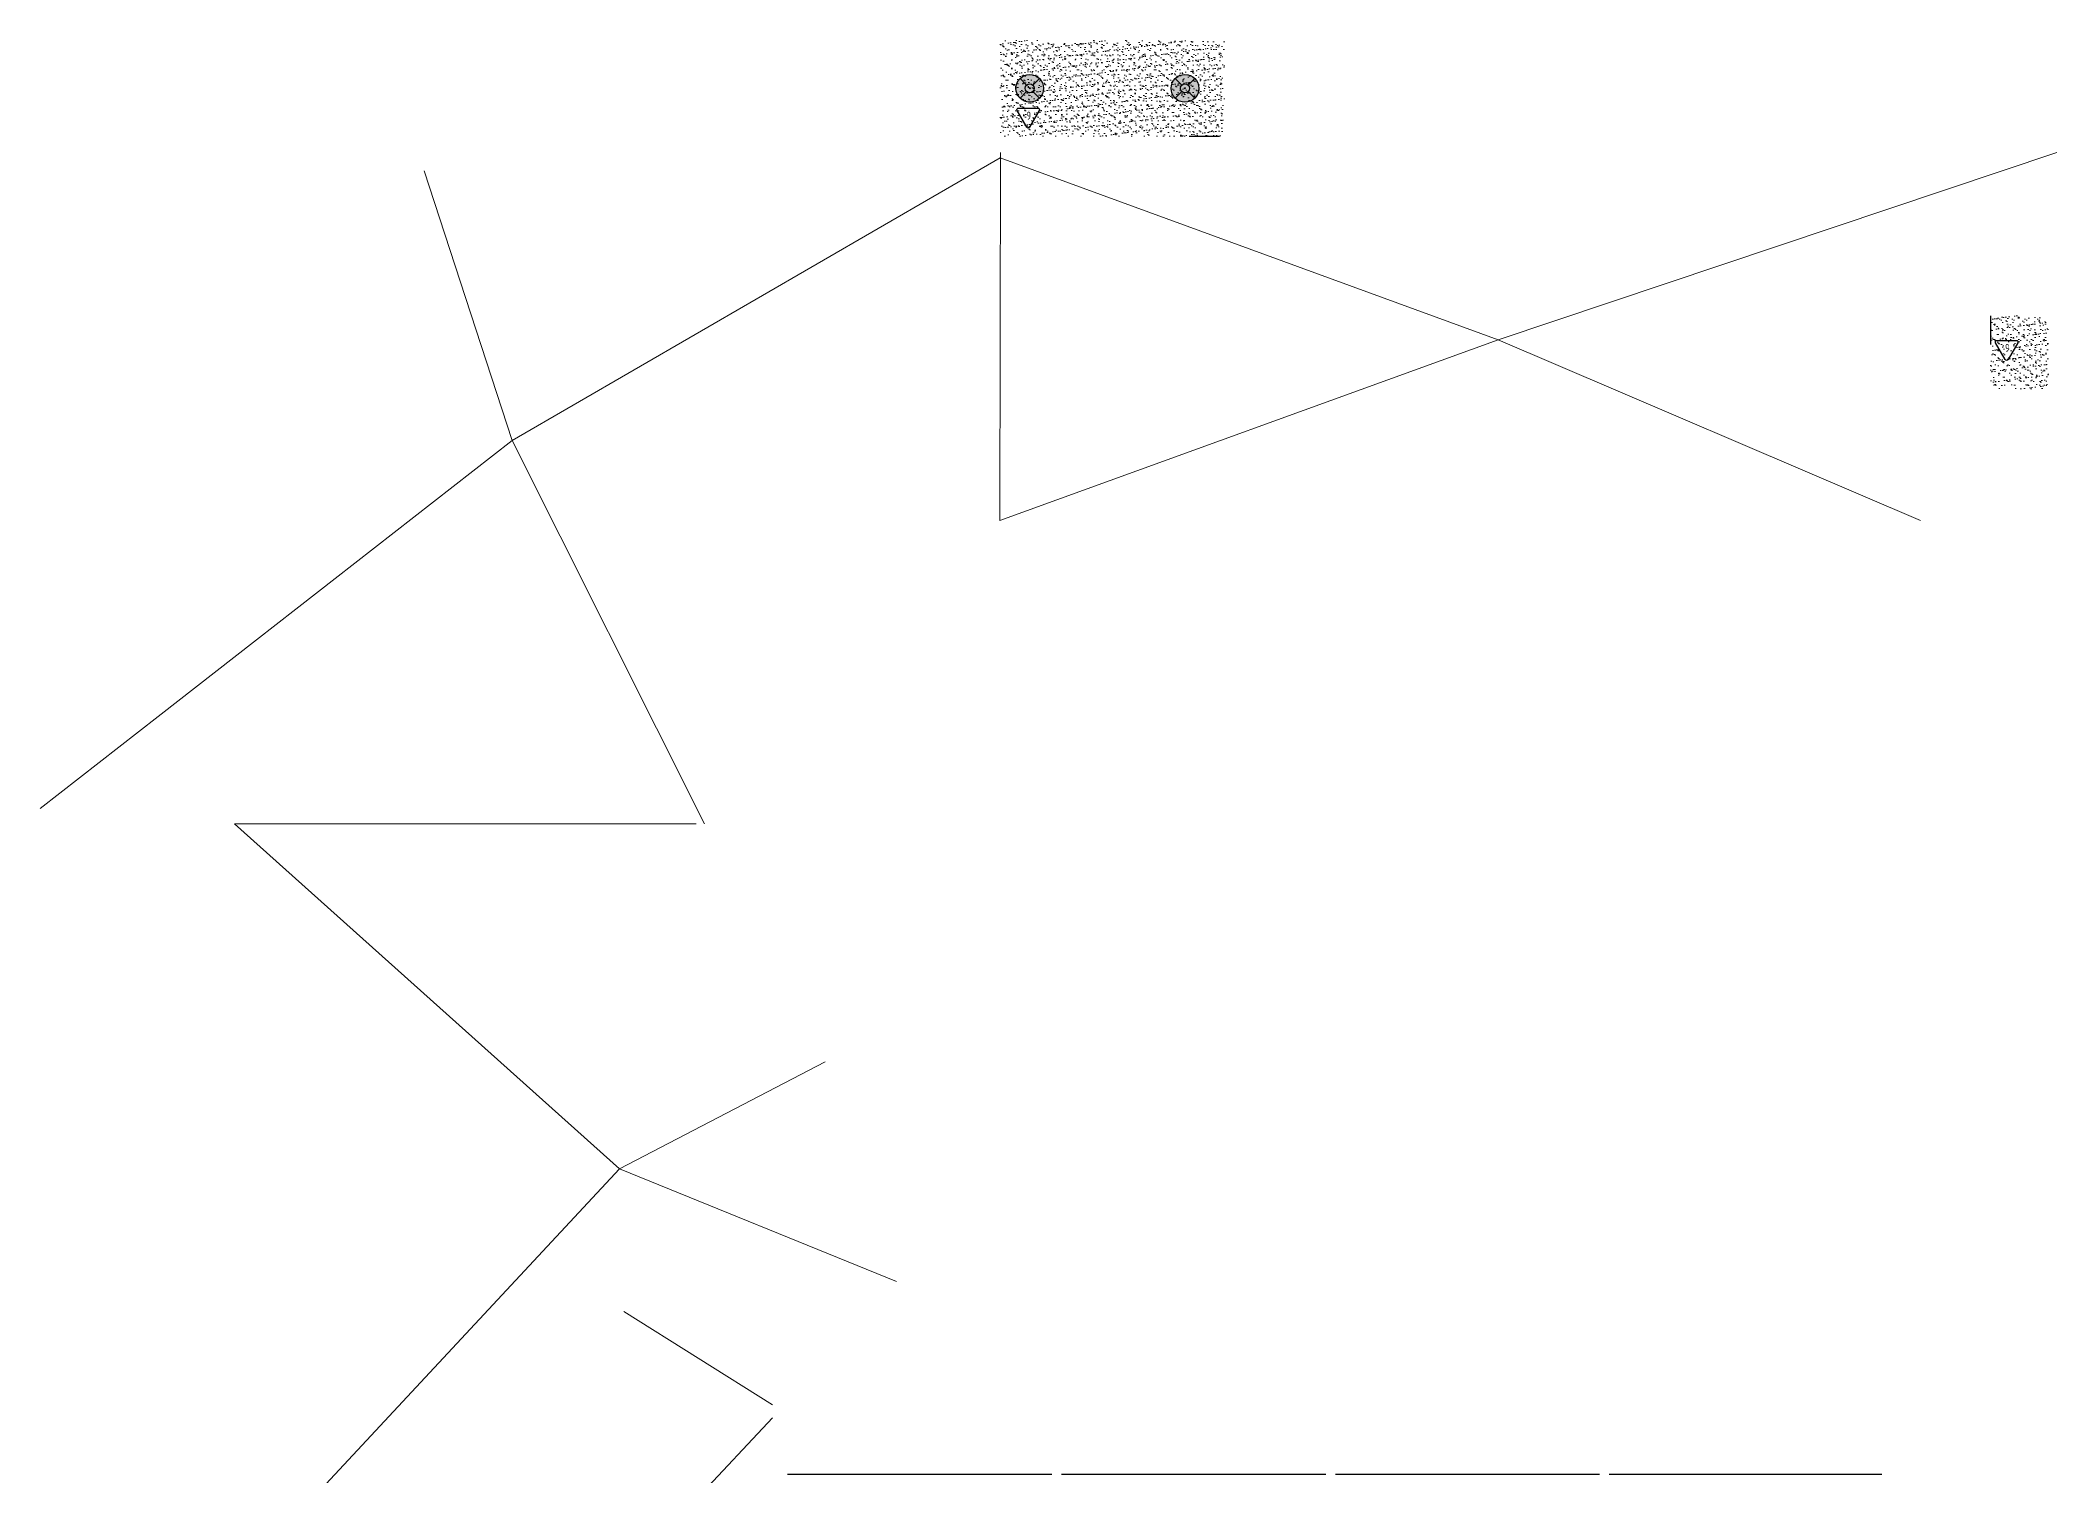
# Model space of a CAD drawing. Header units: millimetres. Extents: x -547274 to 397870, y -45599 to 141350.
# Drawn here: x 188829 to 251839, y 86001 to 130861 of the extents above; entities that cross this region are included whole.
import ezdxf

# ---------------------------------------------------------------- set-up
doc = ezdxf.new("R2010")
doc.units = ezdxf.units.MM
doc.layers.add('X-ref Light Emergency', color=249, linetype='Continuous')
doc.layers.add('АР_Маркер экспликации', color=239, linetype='Continuous', lineweight=13)
doc.layers.add('АР_тонкая линия', color=250, linetype='Continuous', lineweight=0)
doc.layers.add('АР_Потолок_Покраска', color=7, linetype='Continuous', lineweight=5, true_color=0x007399)
doc.styles.add('ISOCPEUR', font='isocpeur.ttf', dxfattribs={"height": 799.9999999999999})

# ---------------------------------------------------------------- blocks, each defined once
blk = doc.blocks.new('подвесной светильник люстра')
at = {"true_color": 0xf8f6b0, "transparency": 33554687}
h = blk.add_hatch(color=51, dxfattribs=at)
h.dxf.hatch_style = 1
edge = h.paths.add_edge_path()
edge.add_ellipse((0, 0), major_axis=(-431.6666666666836, 0), ratio=0.9999999999999278, start_angle=225.0000000000021, end_angle=314.9999999999979)
edge.add_line((-305.234427212194, 305.234427212194), (-98.99494936611666, 98.99494936611666))
edge.add_ellipse((0, 0), major_axis=(-140.0000000000049, 0), ratio=0.9999999999999304, start_angle=225.000000000002, end_angle=314.999999999998, ccw=False)
edge.add_line((98.99494936612066, 98.99494936611336), (305.2344272121939, 305.2344272121939))
edge = h.paths.add_edge_path()
edge.add_ellipse((0, 0), major_axis=(-140.0000000000049, 0), ratio=0.9999999999999304, start_angle=314.999999999998, end_angle=405.000000000002, ccw=False)
edge.add_line((-98.99494936611666, 98.99494936611666), (-305.234427212194, 305.234427212194))
edge.add_ellipse((0, 0), major_axis=(-431.6666666666836, 0), ratio=0.9999999999999278, start_angle=314.9999999999979, end_angle=405.0000000000014)
edge.add_line((-305.2344272121976, -305.2344272121903), (-98.99494936611669, -98.99494936611666))
edge = h.paths.add_edge_path()
edge.add_ellipse((0, 0), major_axis=(-140.0000000000049, 0), ratio=0.9999999999999304, start_angle=405.000000000002, end_angle=494.999999999998, ccw=False)
edge.add_line((-98.99494936611664, -98.99494936611677), (-305.2344272121976, -305.2344272121903))
edge.add_ellipse((0, 0), major_axis=(-431.6666666666836, 0), ratio=0.9999999999999278, start_angle=405.0000000000014, end_angle=494.9999999999979)
edge.add_line((305.234427212194, -305.234427212194), (98.99494936611669, -98.99494936611666))
edge = h.paths.add_edge_path()
edge.add_ellipse((0, 0), major_axis=(-431.6666666666836, 0), ratio=0.9999999999999278, start_angle=494.9999999999979, end_angle=585.0000000000022)
edge.add_line((305.234427212194, 305.2344272121939), (98.99494936612007, 98.99494936611276))
edge.add_ellipse((0, 0), major_axis=(-140.0000000000049, 0), ratio=0.9999999999999304, start_angle=494.999999999998, end_angle=585.000000000002, ccw=False)
edge.add_line((98.99494936611674, -98.99494936611666), (305.2344272121939, -305.234427212194))
edge = h.paths.add_edge_path()
edge.add_ellipse((0, 0), major_axis=(-140.0000000000049, 0), ratio=0.9999999999999304, start_angle=494.999999999998, end_angle=585.0000000000019)
edge.add_ellipse((0, 0), major_axis=(-140.0000000000049, 0), ratio=0.9999999999999304, start_angle=225.000000000002, end_angle=314.999999999998)
edge.add_ellipse((0, 0), major_axis=(-140.0000000000049, 0), ratio=0.9999999999999304, start_angle=314.999999999998, end_angle=405.000000000002)
edge.add_ellipse((0, 0), major_axis=(-140.0000000000049, 0), ratio=0.9999999999999304, start_angle=405.000000000002, end_angle=494.999999999998)
edge = h.paths.add_edge_path(flags=16)
edge.add_ellipse((0, 0), major_axis=(-14.00000000000909, 0), ratio=0.9999999999987021, start_angle=0, end_angle=360)
at = {"color": 0, "linetype": 'ByBlock', "lineweight": -2}
for points in [[(-305.2344272121991, 305.2344272121991), (-98.99494936611154, 98.99494936611154)], [(305.2344272121991, 305.2344272121991), (98.99494936611882, 98.99494936611154)], [(-98.99494936611154, -98.99494936611154), (-305.2344272121918, -305.2344272121845)], [(98.99494936611154, -98.99494936611154), (305.2344272121991, -305.2344272121991)]]:
    blk.add_lwpolyline(points, dxfattribs=at)
for major_axis, ratio, start_param, end_param in [((-431.6666666666836, 0), 0.9999999999999278, 3.926990816987278, 10.21017612416686), ((-140.0000000000049, 0), 0.9999999999999304, 3.926990816987276, 10.21017612416686), ((-140.0000000000049, 0), 0.9999999999999304, 3.926990816987276, 10.21017612416686), ((-14.00000000000909, 0), 0.9999999999987021, 3.926990816987891, 10.21017612416748)]:
    blk.add_ellipse((0, 0), major_axis=major_axis, ratio=ratio, start_param=start_param, end_param=end_param, dxfattribs=at)
blk = doc.blocks.new('A$Cbdfa4545')
at = {"layer": 'АР_тонкая линия', "ltscale": 100}
for p, q in [((14998.74472751294, -12250.00000000031), (30248.53466865438, -3411.045125142162)), ((30233.74472751317, -14750.00000000007), (30248.74472751323, -3250.000000001528)), ((30248.53466865426, -3411.045125142104), (45804.70225433836, -9098.682458352458)), ((63258.73840094201, -3250.14180723585), (45804.70225433836, -9098.682458352458)), ((45804.70225433836, -9098.682458352458), (30233.74472751317, -14750.00000000007)), ((45804.70225433836, -9098.682458352458), (58999.2591413912, -14749.99999999862)), ((248.7447275132872, -23750.00000000012), (14998.74472751294, -12250.00000000031)), ((14998.74472751294, -12250.00000000031), (20998.74472751276, -24231.30850443427)), ((20748.62355814123, -24231.30850443427), (6318.623558140651, -24231.30850443427)), ((6318.623558140651, -24231.30850443427), (18350.94000110985, -35012.42855522729)), ((24778.66900386498, -31665), (18350.94000110985, -35012.42855522729)), ((18350.94000110985, -35012.42855522729), (6318.623558140651, -47915.00000000588)), ((18350.94000110985, -35012.42855522729), (26998.744727513, -38535)), ((18478.61828354694, -39465.007235144), (23133.80445714714, -42390.68553678063))]:
    blk.add_line(p, q, dxfattribs=at)
for points in [[(12248.74472751276, -3816.678536635111), (14998.74472751294, -12250.00000000031)], [(18478.62926937669, -47754.99613795045), (23133.80499407754, -42790.68553678031)]]:
    blk.add_lwpolyline(points, dxfattribs=at)

msp = doc.modelspace()

# ---------------------------------------------------------------- hatches: boundary and pattern name
at = {"layer": 'АР_Потолок_Покраска'}
h = msp.add_hatch(dxfattribs=at)
h.set_pattern_fill('AR-SAND', color=256, scale=5)
h.set_pattern_definition([(37.50000000000001, (17302.52116223035, 95989.57281054149), (-8.000156479920228, 244.7066186646712), [0, -193.04, 0, -215.9, 0, -206.375]), (7.499999999999999, (17302.52116223035, 95989.57281054149), (224.7616415690013, 358.4125502841771), [0, -104.14, 0, -173.99, 0, -66.67500000000001]), (327.5, (17146.31116223038, 95989.57281054149), (395.496185120729, 0.718592339272881), [0, -63.5, 0, -228.6, 0, -298.45]), (317.5, (17146.31116223038, 95989.57281054149), (381.7782262361486, 111.4646616286082), [0, -31.75, 0, -149.86, 0, -171.45])])
h.paths.add_polyline_path([(225829.2976629323, 130860.6931032051), (225829.2976629321, 127860.6931032051), (218829.2976629321, 127860.6931032051), (218829.2976629321, 130860.6931032051)])
h = msp.add_hatch(dxfattribs=at)
h.set_pattern_fill('AR-SAND', color=256, scale=5)
h.set_pattern_definition([(37.50000000000001, (43269.43423418875, 87719.42503850041), (-8.000156479920228, 244.7066186646712), [0, -193.04, 0, -215.9, 0, -206.375]), (7.499999999999999, (43269.43423418875, 87719.42503850041), (224.7616415690013, 358.4125502841771), [0, -104.14, 0, -173.99, 0, -66.67500000000001]), (327.5, (43113.22423418879, 87719.42503850041), (395.496185120729, 0.718592339272881), [0, -63.5, 0, -228.6, 0, -298.45]), (317.5, (43113.22423418879, 87719.42503850041), (381.7782262361486, 111.4646616286082), [0, -31.75, 0, -149.86, 0, -171.45])])
h.paths.add_polyline_path([(251579.2951322614, 122250.6824583525), (251579.2968292994, 119970.6824583525), (249776.7968292997, 119970.6824583525), (249776.7964092699, 122250.6824583525)])

# ---------------------------------------------------------------- linework, layer by layer
for points in [[(219396.06609537, 128742.7847093497), (220002.2840360994, 128742.7847093495, -0.5773494962845065), (220045.5852852163, 128667.7849466538), (219742.4764006998, 128142.7849584457, -0.5773541042744643), (219655.8735726883, 128142.7849584457), (219352.7649107245, 128667.7845611823, -0.5773491286020777), (219396.06609537, 128742.7847093497, -1.710881644036777e-06)], [(249973.2066622956, 121484.0242178989), (250579.4246030249, 121484.0242178987, -0.5773494962845065), (250622.7258521418, 121409.0244552031), (250319.6169676253, 120884.0244669949, -0.5773541042744643), (250233.0141396138, 120884.0244669949), (249929.9054776501, 121409.0240697316, -0.5773491286020777), (249973.2066622956, 121484.0242178989, -1.710881644036777e-06)]]:
    msp.add_lwpolyline(points, format="xyb")
at = {"ltscale": 1000}
for points in [[(224731.5, 127860.6824583525), (225681.5, 127860.6824583525)], [(249776.7964092699, 121351.499814809), (249776.7964092699, 122250.6824583525)]]:
    msp.add_lwpolyline(points, dxfattribs=at)
for points in [[(212175.6473104841, 86050.76178307932), (220440.6156683863, 86050.68245836008)], [(220740.6473104843, 86050.76178307766), (229005.6156683865, 86050.68245835842)], [(229305.6131044946, 86050.76159145201), (237550.6156683863, 86050.68245835855)], [(237850.6145433905, 86050.61852108545), (246375.6156683863, 86050.68245835684)]]:
    msp.add_lwpolyline(points)

# ---------------------------------------------------------------- block references
at = {"layer": 'X-ref Light Emergency', "linetype": 'ByBlock', "ltscale": 40}
for p in [(219749.297662153, 129360.6931032051), (224599.2976621531, 129360.6931032051)]:
    msp.add_blockref('подвесной светильник люстра', p, dxfattribs=at)
at = {"layer": 'АР_Маркер экспликации', "ltscale": 100}
msp.add_blockref('A$Cbdfa4545', (188580.552935419, 130600.6824583525), dxfattribs=at)

# ---------------------------------------------------------------- texts
at = {"char_height": 250, "width": 294.3337657886732, "attachment_point": 1, "style": 'ISOCPEUR'}
for insert in [(219649.7583334977, 128630.7026738306), (250226.8989004232, 121371.9421823798)]:
    msp.add_mtext('{\\W0.7;9}', dxfattribs=dict(at, insert=insert))

doc.saveas('drawing.dxf')
